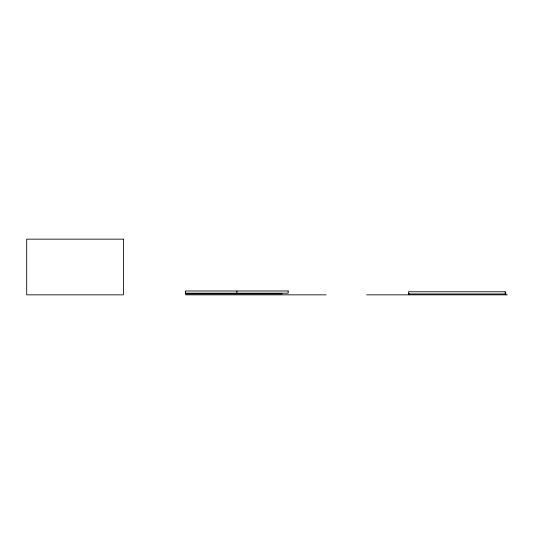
<?xml version="1.0" encoding="UTF-8"?>
<svg xmlns="http://www.w3.org/2000/svg" width="534" height="534" viewBox="0 0 534 534"><rect width="100%" height="100%" fill="white"/><g stroke="black" fill="none" stroke-linecap="round" stroke-linejoin="round"><path stroke-width="0.8" d="M186.973 293.553L279.295 293.553M282.186 293.887L185.472 293.887L185.472 291.691M185.472 294.841L326.147 294.841M366.624 294.841L507.3 294.841M505.791 292.645L505.791 294.841M409.077 293.38L409.077 294.841M236.896 290.99L236.896 293.193M123.414 239.159L26.7 239.159L26.7 294.841L123.414 294.841L123.414 239.159M288.18 290.99L185.605 290.99L185.605 293.193L288.18 293.193L288.18 290.99M505.184 291.751L408.47 291.751L408.47 293.954L505.184 293.954L505.184 291.751"/></g></svg>
